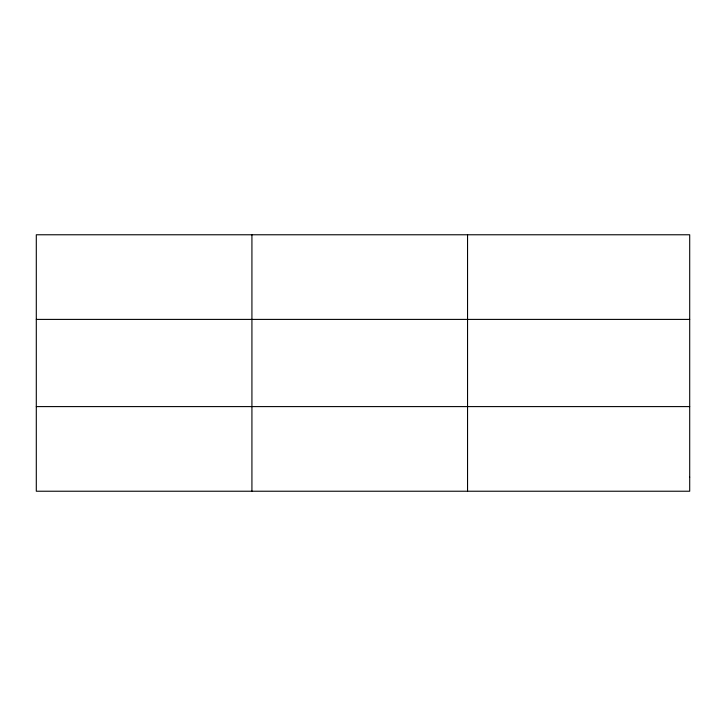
<?xml version="1.0" encoding="UTF-8"?>
<svg xmlns="http://www.w3.org/2000/svg" width="726" height="726" viewBox="0 0 726 726"><rect width="100%" height="100%" fill="white"/><g stroke="black" fill="none" stroke-linecap="round" stroke-linejoin="round"><path stroke-width="1.09" d="M251.922 491.23L251.922 234.77M467.544 491.23L467.544 234.77M36.3 319.404L689.7 319.404M36.3 406.596L689.7 406.596M689.7 477.127L689.7 491.23L36.3 491.23L36.3 234.77L689.7 234.77L689.7 477.127"/></g></svg>
